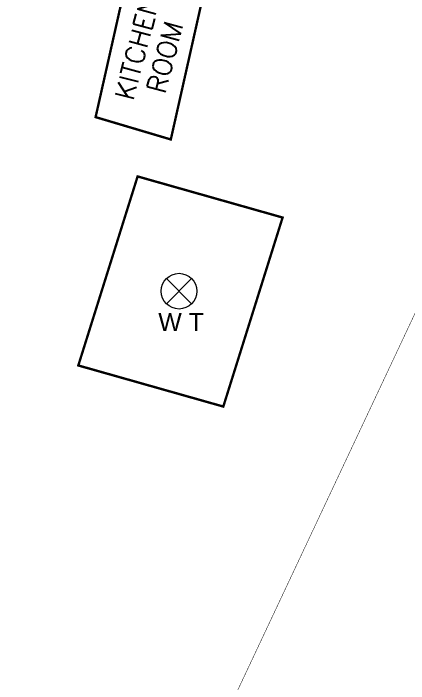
# Model space of a CAD drawing. Header units: inches. Extents: x 350994 to 353538, y 1581369 to 1583842.
# Drawn here: x 351302.11 to 351318.73, y 1583062.56 to 1583090.72 of the extents above; entities that cross this region are included whole.
import ezdxf
from ezdxf.enums import TextEntityAlignment as Align

# ---------------------------------------------------------------- set-up
doc = ezdxf.new("R2010")
doc.units = ezdxf.units.IN
doc.header["$MEASUREMENT"] = 0
doc.linetypes.add('1', pattern=[0])
doc.linetypes.add('DASHDOTX2', pattern=[2, 1, -0.5, 0, -0.5])
for name, color, linetype in [('BOUNDARY', 5, 'Continuous'), ('BULDING', 5, '1'), ('CULVERT', 255, '1'), ('WATER TANK', 7, 'Continuous')]:
    doc.layers.add(name, color=color, linetype=linetype)
doc.styles.add('ROMANS', font='ROMANS.shx')
doc.styles.get("Standard").update_dxf_attribs({"font": 'arial.ttf'})

msp = doc.modelspace()

# ---------------------------------------------------------------- linework, layer by layer
at = {"lineweight": 5, "elevation": 107.534}
msp.add_lwpolyline([(351307.336, 1583083.872), (351313.434, 1583082.145), (351310.94, 1583074.201)], dxfattribs=at)
at = {"layer": 'BOUNDARY', "lineweight": 5, "const_width": 0.1}
for points, elevation in [([(351305.569, 1583086.365), (351308.732, 1583085.426), (351310.158, 1583091.768), (351306.988, 1583092.661), (351305.569, 1583086.365)], 107.631), ([(351304.842, 1583075.928), (351310.94, 1583074.201), (351313.434, 1583082.145), (351307.336, 1583083.872), (351304.842, 1583075.928)], 107.339)]:
    msp.add_lwpolyline(points, dxfattribs=dict(at, elevation=elevation))
at = {"layer": 'CULVERT', "color": 250, "linetype": 'DASHDOTX2', "lineweight": 5, "ltscale": 2, "const_width": 0.02}
msp.add_lwpolyline([(351295.661, 1583029.641), (351297.889, 1583033.276), (351323.412, 1583087.482)], dxfattribs=at)
at = {"layer": 'WATER TANK', "color": 5, "lineweight": 5}
for points in [[(351308.549, 1583079.581), (351309.609, 1583078.52)], [(351308.549, 1583078.52), (351309.609, 1583079.581)]]:
    msp.add_lwpolyline(points, dxfattribs=at)
msp.add_circle((351309.079, 1583079.05), 0.75, dxfattribs=at)

# ---------------------------------------------------------------- texts
at = {"layer": 'BULDING', "color": 0, "linetype": 'Continuous', "lineweight": 9, "style": 'ROMANS'}
for s, p in [('KITCHEN', (351307.314, 1583089.267, 114.158)), ('ROOM', (351308.485, 1583088.89, 114.158))]:
    msp.add_text(s, height=0.8, rotation=75.1871, dxfattribs=at).set_placement(p, align=Align.MIDDLE_CENTER)
at = {"layer": 'WATER TANK', "color": 5, "lineweight": 9}
msp.add_text('W T', height=0.75, dxfattribs=at).set_placement((351308.205, 1583077.382))

doc.saveas('drawing.dxf')
